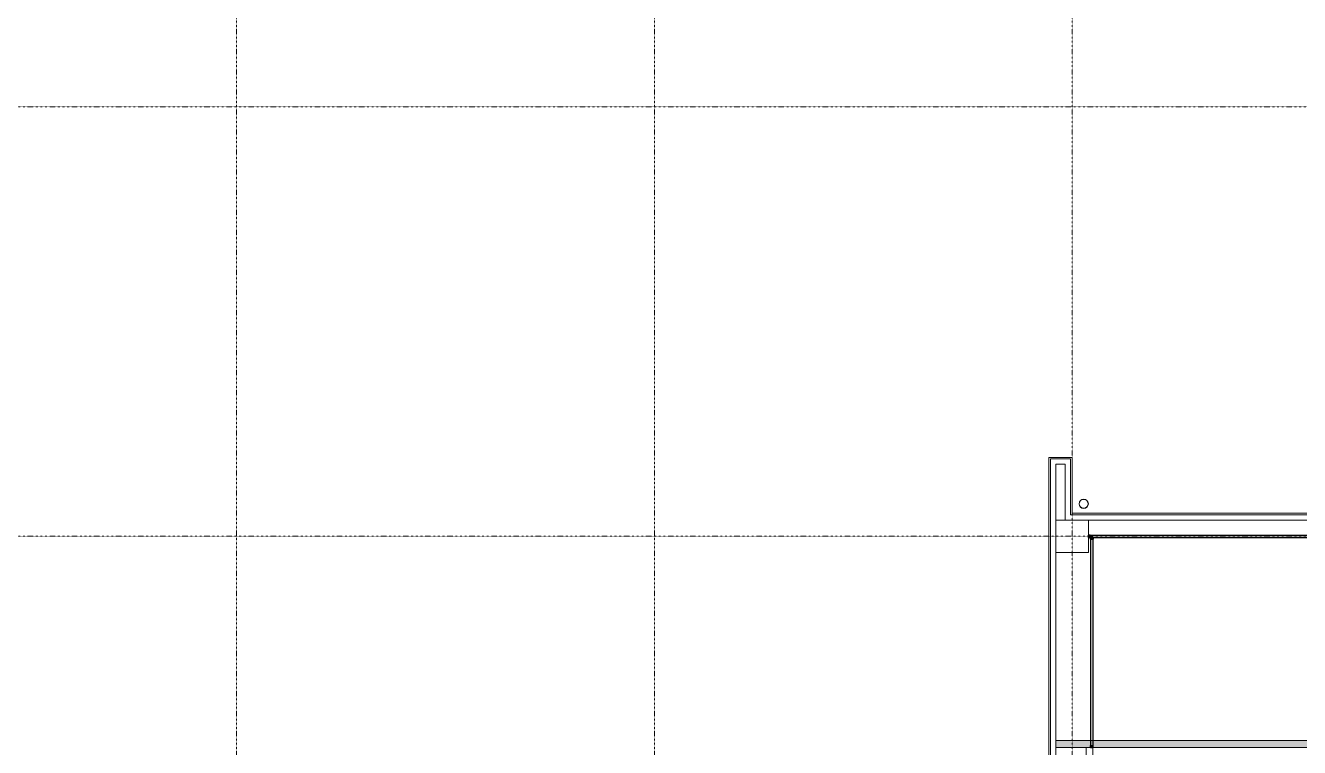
# Model space of a CAD drawing. Extents: x -32000 to 290600, y -96057 to 131250.
# Drawn here: x -4550 to 22900, y 85450 to 101003 of the extents above; entities that cross this region are included whole.
import ezdxf

# ---------------------------------------------------------------- set-up
doc = ezdxf.new("R2010")
doc.units = 0
doc.linetypes.add('H12PL3$0$JJP_三點線', pattern=[0.9, 0.3, -0.15, 0, -0.15, 0, -0.15, 0, -0.15])
for name, color, linetype in [('H12PL3$0$A-OBJE-MEP', 252, 'Continuous'), ('H12PL3$0$A-WALL-EX', 252, 'Continuous'), ('H12PL3$0$A-WALL-IN', 252, 'Continuous'), ('H12PL3$0$Hattch', 252, 'Continuous'), ('H12PL3$0$S-COL', 252, 'Continuous'), ('H12PL3$0$S-GRID', 252, 'Continuous'), ('XFDP30-200K$0$A-Partition-Col (200K)', 1, 'Continuous'), ('XFDP30-200K$0$A-W-R1 (Rockwool) (200K)', 2, 'Continuous')]:
    doc.layers.add(name, color=color, linetype=linetype)

# ---------------------------------------------------------------- blocks, each defined once
blk = doc.blocks.new('XFDP30-200K$0$TP1-50-Partition_Col-side')
blk.add_lwpolyline([(-2.5, -4), (-2.5, -3.9), (-2.6, -3.9), (-2.5, -3), (-2.5, -0.3), (-2.4, -0.2), (-0.7, -0.2), (-0.5, -0.2), (-0.1, -0.2), (0, -0.2), (0, -0.2), (0.5, -0.2), (0.6, -0.2), (2.4, -0.2), (2.5, -0.3), (2.5, -3), (2.6, -3.9), (2.5, -3.9), (2.5, -4), (2.7, -4), (2.7, 0), (-2.7, 0), (-2.7, -4)], close=True)
for points in [[(-1.6, -2.1), (-2.3, -2.1, 0.414213), (-2.4, -2.2), (-2.4, -3.6), (-2.5, -3.6), (-2.5, -2.2, -0.414213), (-2.3, -2), (-1.6, -2), (-1.6, -2.1)], [(1.6, -2.1), (2.3, -2.1, -0.414213), (2.4, -2.2), (2.4, -3.6), (2.5, -3.6), (2.5, -2.2, 0.414213), (2.3, -2), (1.6, -2), (1.6, -2.1)]]:
    blk.add_lwpolyline(points, format="xyb")
blk.add_lwpolyline([(2.2, -3.6), (-2.2, -3.6, -0.414214), (-2.3, -3.5), (-2.3, -2.6, -0.414214), (-2.2, -2.5), (-1.3, -2.5, 0.414214), (-1.1, -2.3), (-1.1, -2.2, 0.414214), (-1.3, -2.1), (-1.9, -2.1), (-1.9, -2.1), (-1.3, -2.1, -0.414214), (-1.2, -2.2), (-1.2, -2.3, -0.414214), (-1.3, -2.4), (-2.2, -2.4, 0.414214), (-2.4, -2.6), (-2.4, -3.5, 0.414214), (-2.2, -3.6), (2.2, -3.6, 0.414214), (2.4, -3.5), (2.4, -2.6, 0.414214), (2.2, -2.4), (1.3, -2.4, -0.414214), (1.2, -2.3), (1.2, -2.2, -0.414214), (1.3, -2.1), (1.9, -2.1), (1.9, -2.1), (1.3, -2.1, 0.414214), (1.1, -2.2), (1.1, -2.3, 0.414214), (1.3, -2.5), (2.2, -2.5, -0.414214), (2.3, -2.6), (2.3, -3.5, -0.414214)], format="xyb", close=True)
blk = doc.blocks.new('XFDP30-200K')
at = {"layer": 'XFDP30-200K$0$A-W-R1 (Rockwool) (200K)'}
for p, q in [((18350, 90025, 0), (26050, 90025, 0)), ((18350, 89975, 0), (26050, 89975, 0)), ((18400, 89975, 0), (18400, 85450, 0)), ((18450, 89975, 0), (18450, 85450))]:
    blk.add_line(p, q, dxfattribs=at)
at = {"layer": 'XFDP30-200K$0$A-Partition-Col (200K)', "xscale": 10, "yscale": 10, "zscale": 10}
for p, rotation in [((18350, 90000, 0), 90.00000000000001), ((18425, 85450, 0), 180)]:
    blk.add_blockref('XFDP30-200K$0$TP1-50-Partition_Col-side', p, dxfattribs=dict(at, rotation=rotation))
at = {"layer": 'XFDP30-200K$0$A-Partition-Col (200K)', "xscale": -10, "yscale": 10, "zscale": 10}
blk.add_blockref('XFDP30-200K$0$TP1-50-Partition_Col-side', (18425, 89975, 0), dxfattribs=at)
blk = doc.blocks.new('H12PL3')
at = {"layer": 'H12PL3$0$Hattch', "linetype": 'Continuous', "lineweight": 0}
blk.add_hatch(color=256, dxfattribs=at).paths.add_polyline_path([(17650, 85600), (43500, 85600), (43500, 90350), (43650, 90350), (43650, 85450), (17650, 85450)])
at = {"layer": 'H12PL3$0$A-OBJE-MEP', "lineweight": 0, "flags": 128}
blk.add_lwpolyline([(18345, 90700, 1), (18155, 90700, 1)], format="xyb", close=True, dxfattribs=at)
at = {"layer": 'H12PL3$0$A-OBJE-MEP', "lineweight": 0}
blk.add_circle((18250, 90700), 100, dxfattribs=at)
at = {"layer": 'H12PL3$0$A-WALL-EX', "lineweight": 0}
for p, q in [((17650, 91665), (17535, 91665)), ((17650, 91665), (17535, 91665)), ((17535, 83000), (17535, 91665)), ((17650, 91665), (17850, 91665)), ((17965, 91665), (17850, 91665)), ((17965, 91665), (17850, 91665)), ((17965, 91665), (17965, 90500)), ((17965, 90500), (17965, 90465)), ((17965, 90465), (18000, 90465)), ((17965, 90465), (18000, 90465)), ((18000, 90465), (68150, 90465))]:
    blk.add_line(p, q, dxfattribs=at)
at = {"layer": 'H12PL3$0$A-WALL-EX', "lineweight": 0, "flags": 128}
for points in [[(17500, 83000), (17500, 91700)], [(17500, 83000), (17500, 91700)], [(17500, 83000), (17500, 91700)], [(17500, 83000), (17500, 91700)], [(17500, 83000), (17500, 91700)], [(17500, 91700), (17535, 91700)], [(17500, 91700), (17500, 83000)], [(17965, 91700), (17535, 91700)], [(18000, 91700), (17965, 91700)], [(18000, 90500), (18000, 91700)], [(17650, 91550), (17850, 91550)], [(17650, 82880), (17650, 91550)], [(17850, 91550), (17850, 90350)], [(17850, 90350), (17965, 90350)], [(17850, 90350), (17965, 90350)], [(17965, 90350), (68150, 90350)], [(18000, 90500), (68150, 90500)], [(18000, 90500), (68150, 90500)], [(18000, 90500), (68150, 90500)], [(18000, 90500), (68150, 90500)], [(18000, 90500), (68150, 90500)], [(68150, 90500), (18000, 90500)]]:
    blk.add_lwpolyline(points, dxfattribs=at)
at = {"layer": 'H12PL3$0$A-WALL-IN', "lineweight": 0, "flags": 128}
for points in [[(26050, 85600), (17650, 85600)], [(17650, 85450), (17650, 85600)], [(17650, 85450), (43650, 85450)], [(18300, 85450), (18300, 82850)], [(18450, 85450), (18300, 85450)], [(18450, 29050), (18450, 85450)]]:
    blk.add_lwpolyline(points, dxfattribs=at)
at = {"layer": 'H12PL3$0$Hattch', "lineweight": 0, "flags": 128}
blk.add_lwpolyline([(17650, 85600), (43500, 85600), (43500, 90350), (43650, 90350), (43650, 85450), (17650, 85450)], close=True, dxfattribs=at)
at = {"layer": 'H12PL3$0$S-COL', "lineweight": 0, "flags": 128}
for points in [[(17650, 89650), (18350, 89650), (18350, 90350)], [(17850, 90350), (17650, 90350)]]:
    blk.add_lwpolyline(points, dxfattribs=at)
at = {"layer": 'H12PL3$0$S-GRID', "linetype": 'H12PL3$0$JJP_三點線', "lineweight": 0}
for p, q in [((0, 128250), (0, -28000)), ((9000, 128250), (9000, -28000)), ((18000, 128250), (18000, -28000)), ((-29000, 99250), (289600, 99250)), ((-29000, 90000), (289600, 90000))]:
    blk.add_line(p, q, dxfattribs=at)
blk.add_blockref('XFDP30-200K', (0, 0))

msp = doc.modelspace()

# ---------------------------------------------------------------- block references
msp.add_blockref('H12PL3', (0, 0))

doc.saveas('drawing.dxf')
